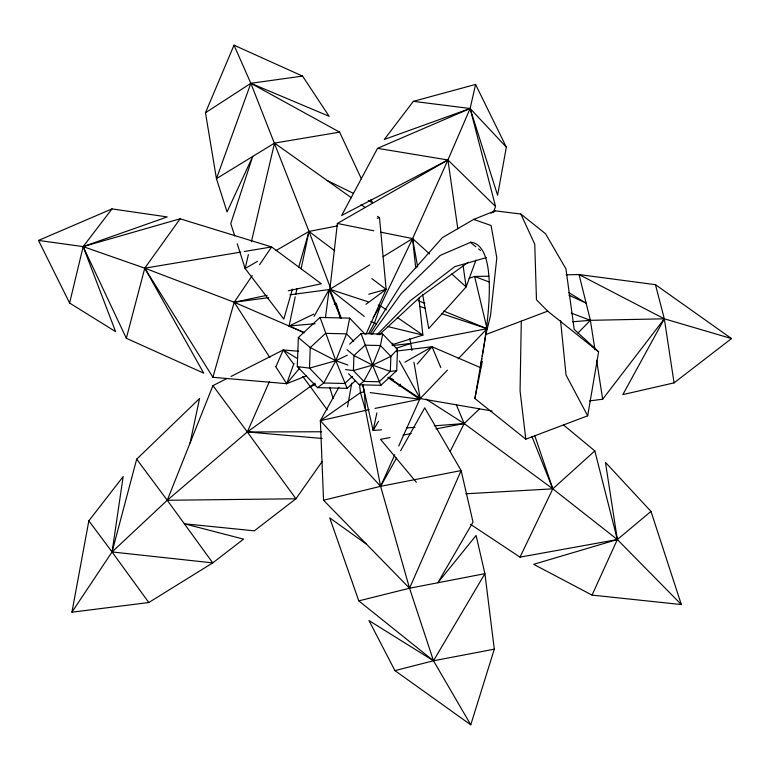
<?xml version="1.0" encoding="UTF-8"?>
<svg xmlns="http://www.w3.org/2000/svg" width="770" height="770" viewBox="0 0 770 770"><rect width="100%" height="100%" fill="white"/><g stroke="black" fill="none" stroke-linecap="round" stroke-linejoin="round"><path stroke-width="1.16" d="M521.29 321.167L520.068 390.919L525.814 439.179L587.683 415.81L598.617 351.803L574.208 329.396L565.95 268.865L545.545 233.753L520.838 214.022L495.158 210.845L473.675 219.402L442.432 237.612L402.152 282.898L370.293 333.622M354.941 381.111L347.126 388.34L317.5 387.647L297.287 366.607L298.346 337.52L320.041 317.452L349.667 318.135L365.028 334.132M348.579 373.71L359.234 384.808L380.861 385.308L396.704 370.659L397.474 349.426L382.719 334.065L361.092 333.564L349.647 344.142M341.322 318.164L329.887 289.279L337.375 223.464L447.928 159.968L470.124 108.493L475.581 84.43L413.355 101.342L384.317 139.447L470.124 108.493L506.342 147.157L497.603 195.262L470.124 108.493L413.355 101.342M325.46 317.615L329.108 289.558L289.963 294.794M71.928 612.198L112.064 551.955L123.162 476.601L88.848 520.809L71.928 612.198L148.783 602.525L212.761 562.889L243.57 539.135L184.328 523.773L254.341 530.828L295.921 498.777L322.245 461.413M525.814 439.179L474.897 398.533L485.832 334.526L490.49 315.69L496.814 257.94L491.106 225.514L473.675 219.402M347.549 406.868L351.707 383.219M349.667 318.135L346.539 333.853L335.816 360.716L323.785 382.998L317.5 387.647M382.719 334.065L380.428 345.538L372.603 365.144L363.825 381.419L359.234 384.808M474.897 398.533L482.328 361.342M392.209 345.586L392.69 343.276M295.228 296.825L289.077 326.018L304.246 332.775M295.719 294.486L296.941 288.654M301.128 268.797L308.991 231.433L250.847 83.304L234.003 45.18L205.484 112.738L216.437 178.659L227.063 211.942L252.724 156.445L230.779 223.579L234.725 235.938M190.094 442.942L199.565 398.514L136.685 459.17L112.064 551.955L148.783 602.525M376.877 412.913L373.132 430.449L381.516 429.814M248.392 254.572L245.13 268.509L283.784 319.088L292.408 289.096M251.386 241.799L274.524 143.105L339.618 132.132L361.39 178.842M69.608 303.043L83.16 246.612L111.996 208.901L167.244 216.928L83.16 246.612L38.5 240.433L69.608 303.043L115.596 331.62L83.16 246.612L180.132 218.796L271.608 246.939L321.302 283.774L288.346 290.762M126.328 338.28L83.16 246.612L144.77 268.172L203.713 373.152L126.328 338.28L144.77 268.172L180.132 218.796M306.585 375.77L286.709 383.701L212.915 377.29L234.205 302.254L252.242 275.583M298.712 267.18L308.991 231.433L337.202 225.957M470.768 724.82L433.491 660.766L369.013 620.591L394.933 670.622L470.768 724.82L494.301 649.187L484.908 573.669L476.101 535.468L437.822 582.765L473.021 522.118L461.134 470.566L424.722 407.859L400.612 450.748M275.699 366.607L286.709 383.701L293.957 363.363M493.522 212.077L495.562 206.495L447.928 159.968L341.649 215.484L377.541 148.341L447.928 159.968L412.585 238.584L380.515 305.844L374.316 323.284L368.676 333.487M205.484 112.738L250.847 83.304L329.137 116.28L302.533 76.076L250.847 83.304L216.437 178.659L274.524 143.105L351.322 197.707M475.947 260.106L466.139 286.912L428.746 328.559L422.586 294.227M226.784 378.599L212.934 385.616L167.254 500.269L112.064 551.955L88.848 520.809M112.064 551.955L212.761 562.889L167.254 500.269L247.324 431.96L269.356 381.679M276.055 366.376L283.244 349.975L298.606 351.245M366.068 334.113L386.136 289.356L379.514 217.746L377.57 216.37M494.301 649.187L433.491 660.766L409.534 588.232L380.621 486.322L394.798 454.762M398.716 446.061L419.737 399.264L388.003 377.598M592.043 595.104L617.347 539.539L650.987 511.405L605.451 462.356L617.347 539.539L681.325 604.546L592.043 595.104L533.649 564.323L617.347 539.539L594.825 450.912L563.534 424.982M470.422 524.255L520.019 557.143L552.812 488.834L594.825 450.912M450.257 451.249L464.185 423.567L479.537 408.793M655.462 284.669L664.327 318.809L622.853 394.596L674.068 382.873L731.5 338.569L655.462 284.669L579.05 274.572L566.152 274.813M394.933 670.622L433.491 660.766L484.908 573.669L409.534 588.232L323.544 500.25L320.368 420.699L338.896 387.272M314.083 316.364L329.108 289.558L340.879 318.328M323.544 500.25L380.621 486.322L396.502 458.073M378.57 421.18L373.132 430.449L362.863 385.048M399.11 386.165L400.313 384.105M373.19 317.606L380.515 305.844L386.425 309.925M259.586 264.716L271.608 246.939L244.34 251.501M371.727 334.517L401.218 293.601L440.344 255.351L470.412 242.415L475.889 246.775M589.599 400.91L602.669 399.216L664.327 318.809L731.5 338.569M286.709 383.701L299.703 368.05M417.273 364.008L432.066 346.75L480.663 367.694M397.474 349.426L390.862 356.394L372.603 365.144L353.392 370.553L345.595 369.581M388.234 377.262L420.199 398.571L447.428 370.101M458.15 358.887L487.035 328.684L474.609 276.469L468.978 278.307M377.088 334.671L410.391 300.637L454.752 266.67L486.399 257.594M577.875 333.121L590.378 320.33L664.327 318.809L674.068 382.873M352.41 376.395L344.739 383.489L323.785 382.998L309.502 368.118L297.287 366.607M379.11 334.873L420.401 296.797L468.314 262.204M212.934 385.616L247.324 431.96L314.911 383.181M365.952 304.314L386.136 289.356L371.852 278.634M366.539 544.236L329.724 517.892L358.791 600.879L409.534 588.232L461.134 470.566L380.621 486.322L320.368 420.699L360.466 392.623L364.287 391.795L362.737 384.856M364.239 316.393L329.887 289.279L369.706 264.87M382.979 256.737L412.585 238.584L429.544 253.888M257.488 261.328L245.13 268.509L237.237 243.801M276.035 250.568L308.991 231.433L334.709 250.741M404.895 362.198L432.066 346.75L440.786 367.598M491.01 213.165L495.158 210.845M302.812 376.501L310.493 386.925L315.623 384.163M231.048 376.443L283.244 349.975L297.374 358.502M313.775 314.102L289.077 326.018L315.084 323.708M334.18 304.256L336.336 303.216M347.28 355.22L335.816 360.716L309.502 368.118L310.243 347.559L325.585 333.362L346.539 333.853L353.68 341.293M377.541 148.341L470.124 108.493L495.562 206.495M38.5 240.433L111.996 208.901M485.832 334.526L547.691 311.157L598.617 351.803M396.261 348.261L410.728 343.449L487.035 328.684L443.713 311.051M392.402 344.633L422.874 335.094L418.938 298.163M368.763 294.198L386.136 289.356M320.368 420.699L369.109 409.611M212.915 377.29L144.77 268.172L234.205 302.254L267.161 295.257M374.99 408.408L419.737 399.264L370.187 392.594M377.165 218.208L379.514 217.746M389.967 437.562L380.544 439.343L416.339 482.27M402.931 435.117L411.17 433.568M435.916 428.9L464.185 423.567L552.812 488.834L617.347 539.539L520.019 557.143M144.77 268.172L240.789 252.098M269.856 357.559L234.205 302.254L268.605 297.653M396.54 351.062L432.066 346.75M396.704 370.659L390.313 371.409L372.603 365.144L353.94 355.538L346.991 349.676M393.364 345.461L410.728 343.449L411.931 350.485M572.562 321.773L590.378 320.33L594.969 349.763M406.675 427.918L415.059 427.283M434.232 425.829L464.185 423.567L456.389 404.914M465.879 493.791L552.812 488.834L534.669 435.377M488.854 276.209L474.609 276.469L489.219 282.003M136.685 459.17L167.254 500.269L295.921 498.777L247.324 431.96L321.61 431.758M247.324 431.96L322.062 438.448M399.312 360.88L420.199 398.571L492.117 411.016M337.375 223.464L373.806 230.788M380.861 232.203L412.585 238.584L417.686 266.998M376.626 323.843L370.745 321.523M388.195 326.663L422.874 335.094L397.262 317.413M329.887 289.279L368.137 301.792M378.272 305.113L380.515 305.844M419.823 306.412L425.521 308.298M441.46 313.583L487.035 328.684M347.944 365.009L335.816 360.716L310.243 347.559L298.346 337.52M571.273 313.092L590.378 320.33L579.05 274.572L664.327 318.809M418.168 300.656L424.838 303.37M234.205 302.254L303.726 332.38M234.003 45.18L302.533 76.076M568.876 295.122L586.134 303.159L568.837 292.629M389.148 377.531L393.432 379.552M327.019 180.421L353.478 193.395M368.291 200.662L372.526 202.741L371.005 199.478M250.847 83.304L339.618 132.132M426.022 399.139L464.185 423.567M361.043 204.618L364.932 207.38M478.622 248.96L480.451 250.414M358.791 600.879L433.491 660.766M451.855 274.024L466.139 286.912L463.078 265.554M547.691 311.157L536.469 299.819L534.755 244.177L520.838 214.022M283.244 349.975L293.726 364.181M310.493 386.925L327.183 409.784M587.683 415.81L566.046 375.048L560.55 320.455M380.861 385.308L372.603 365.144L361.092 333.564M347.126 388.34L335.816 360.716L320.041 317.452M475.581 84.43L506.342 147.157M531.983 436.677L552.812 488.834M308.991 231.433L330.782 288.635M650.987 511.405L681.325 604.546M329.685 387.223L333.15 398.629M380.621 486.322L365.577 410.333L360.466 392.623L359.513 384.336M336.634 304.352L340.196 317.991M409.736 338.79L410.728 343.449M413.952 362.218L420.199 398.571M596.615 360.36L602.669 399.216M447.928 159.968L457.803 228.777M412.585 238.584L415.762 268.374M364.287 391.795L365.577 410.333M470.566 242.069A1319.135 137.445 -66.2 0 1 482.318 356.01M481.847 358.753A1319.135 137.445 -66.2 0 1 480.855 364.316M353.94 355.538L353.392 370.553L363.825 381.419L379.119 381.776L390.313 371.409L390.862 356.394L380.428 345.538L365.134 345.181L353.94 355.538"/></g></svg>
